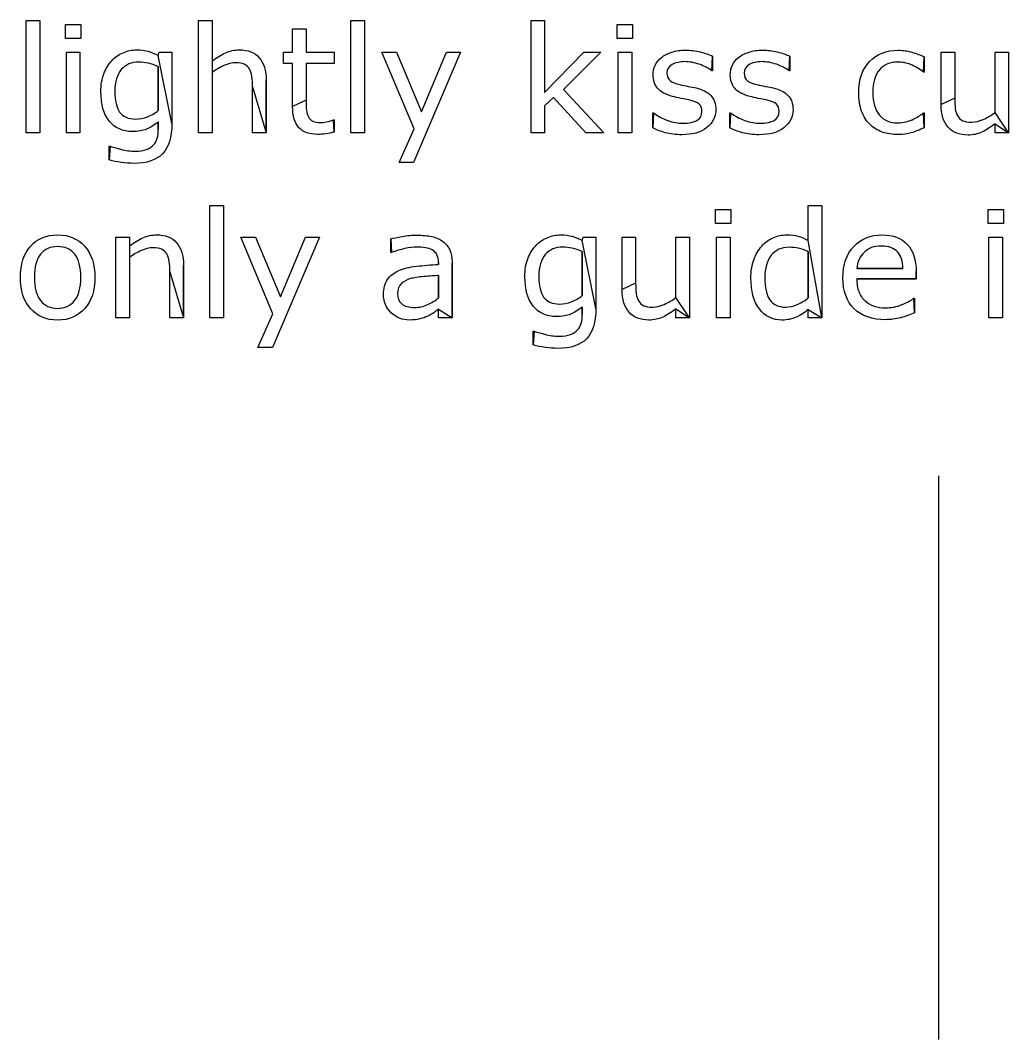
# Model space of a CAD drawing. Extents: x 90 to 629, y 114 to 572.
# Drawn here: x 423.6 to 503.7, y 340.4 to 423 of the extents above; entities that cross this region are included whole.
import ezdxf

# ---------------------------------------------------------------- set-up
doc = ezdxf.new("R2010")
doc.units = 0
doc.layers.add('Layer_1', color=7, linetype='CONTINUOUS')

msp = doc.modelspace()

# ---------------------------------------------------------------- linework, layer by layer
at = {"layer": 'Layer_1', "color": 7}
for points in [[(425.141357, 413.926223), (424.039789, 413.926223), (424.039789, 423.043407), (425.141357, 423.043407), (425.141357, 413.926223), (425.141357, 413.926223)], [(428.469477, 421.566843), (427.227293, 421.566843), (427.227293, 422.709422), (428.469477, 422.709422), (428.469477, 421.566843), (428.469477, 421.566843)], [(439.121837, 418.812935), (439.121837, 413.926223), (438.020277, 413.926223), (438.020277, 423.043407), (439.121837, 423.043407), (439.121837, 419.744575)], [(445.637445, 416.064911), (445.637445, 419.545375), (444.893309, 419.545375), (444.893309, 420.471159), (445.637445, 420.471159), (445.637445, 422.352016), (446.739013, 422.352016), (446.739013, 420.471159), (449.012445, 420.471159), (449.012445, 419.545375), (446.739013, 419.545375), (446.739013, 416.562951)], [(451.461669, 413.926223), (450.360101, 413.926223), (450.360101, 423.043407), (451.461669, 423.043407), (451.461669, 413.926223), (451.461669, 413.926223)], [(470.867917, 413.926223), (469.414789, 413.926223), (466.789789, 416.791455), (466.074949, 416.111767), (466.074949, 413.926223), (464.973381, 413.926223), (464.973381, 423.043407), (466.074949, 423.043407), (466.074949, 417.195751), (469.256589, 420.471143), (470.645261, 420.471143), (467.604245, 417.447703), (470.867917, 413.926223), (470.867917, 413.926223)], [(473.211669, 421.566843), (471.969477, 421.566843), (471.969477, 422.709422), (473.211669, 422.709422), (473.211669, 421.566843), (473.211669, 421.566843)], [(428.399157, 413.926223), (427.297597, 413.926223), (427.297597, 420.471143), (428.399157, 420.471143), (428.399157, 413.926223), (428.399157, 413.926223)], [(434.750685, 420.189879), (434.821005, 420.471127), (435.852253, 420.471127), (435.852253, 414.670343), (435.852293, 414.670359)], [(459.266357, 420.471143), (455.446045, 411.512159), (454.268309, 411.512159), (455.487053, 414.242623), (452.879637, 420.471143), (454.074949, 420.471143), (456.084709, 415.619575), (458.112053, 420.471143), (459.266357, 420.471143), (459.266357, 420.471143)], [(473.141349, 413.926223), (472.039781, 413.926223), (472.039781, 420.471143), (473.141349, 420.471143), (473.141349, 413.926223), (473.141349, 413.926223)], [(479.703893, 420.137159), (479.703893, 418.959423), (479.645333, 418.959423)], [(485.961637, 420.137159), (485.961637, 418.959423), (485.903077, 418.959423)], [(496.860101, 420.078559), (496.860101, 418.853951), (496.801541, 418.853951)], [(498.231197, 416.223095), (498.231197, 420.471143), (499.332757, 420.471143), (499.332757, 416.744575)], [(502.602293, 415.584423), (502.602293, 420.471143), (503.703853, 420.471143), (503.703853, 413.926223), (503.703853, 413.926223)], [(434.750725, 415.725047), (434.750725, 419.293407)], [(443.492917, 413.926223), (442.391357, 413.926223), (442.391357, 417.652783)], [(443.492933, 418.174263), (443.492933, 413.926223), (443.492917, 413.926223)], [(434.750725, 415.725047), (434.750725, 415.725047)], [(479.961741, 415.812935), (479.961669, 415.812935)], [(486.219485, 415.812935), (486.219477, 415.812935)], [(448.953861, 414.975055), (449.012421, 414.975055), (449.012421, 413.984823), (449.012445, 413.984815)], [(474.846429, 414.318799), (474.846429, 415.555127), (474.905069, 415.555127)], [(481.104245, 414.318799), (481.104245, 415.555127), (481.162805, 415.555127)], [(496.801541, 415.549263), (496.860101, 415.549263), (496.860101, 414.336375), (496.860101, 414.336375)], [(434.750685, 414.219175), (434.750685, 414.816831)], [(503.703853, 413.926223), (502.602293, 413.926223), (502.602293, 414.652783)], [(430.778069, 411.728935), (430.778069, 412.853935), (430.836629, 412.853935)], [(440.024165, 398.926223), (438.922605, 398.926223), (438.922605, 408.043407), (440.024165, 408.043407), (440.024165, 398.926223), (440.024165, 398.926223)], [(481.180413, 406.566847), (479.938229, 406.566847), (479.938229, 407.709423), (481.180413, 407.709423), (481.180413, 406.566847), (481.180413, 406.566847)], [(487.461669, 405.207471), (487.461669, 408.043407), (488.563229, 408.043407), (488.563229, 398.926223), (488.563229, 398.926223)], [(503.281981, 406.566847), (502.039789, 406.566847), (502.039789, 407.709423), (503.281981, 407.709423), (503.281981, 406.566847), (503.281981, 406.566847)], [(432.418717, 403.812935), (432.418717, 398.926223), (431.317149, 398.926223), (431.317149, 405.471143), (432.418717, 405.471143), (432.418717, 404.744575)], [(447.828853, 405.471143), (444.008541, 396.512159), (442.830805, 396.512159), (444.049557, 399.242623), (441.442133, 405.471143), (442.637445, 405.471143), (444.647213, 400.619575), (446.674557, 405.471143), (447.828853, 405.471143), (447.828853, 405.471143)], [(453.653069, 404.211383), (453.594509, 404.211383), (453.594509, 405.330527)], [(469.133509, 405.189879), (469.203829, 405.471127), (470.235077, 405.471127), (470.235077, 399.670343), (470.235101, 399.670359)], [(472.356197, 401.223095), (472.356197, 405.471143), (473.457757, 405.471143), (473.457757, 401.744575)], [(476.727293, 400.584423), (476.727293, 405.471143), (477.828853, 405.471143), (477.828853, 398.926223), (477.828853, 398.926223)], [(481.110093, 398.926223), (480.008533, 398.926223), (480.008533, 405.471143), (481.110093, 405.471143), (481.110093, 398.926223), (481.110093, 398.926223)], [(503.211661, 398.926223), (502.110093, 398.926223), (502.110093, 405.471143), (503.211661, 405.471143), (503.211661, 398.926223), (503.211661, 398.926223)], [(469.133541, 400.725047), (469.133541, 404.293407)], [(487.461669, 400.537551), (487.461669, 404.293407)], [(457.479245, 403.250439), (457.479245, 403.420359)], [(458.574981, 403.367631), (458.574981, 398.926231), (458.574949, 398.926223)], [(436.789789, 398.926223), (435.688229, 398.926223), (435.688229, 402.652783)], [(436.789805, 403.174263), (436.789805, 398.926223), (436.789789, 398.926223)], [(491.387445, 402.928175), (495.137445, 402.928175), (495.137445, 402.928175)], [(496.209677, 402.682079), (496.209677, 402.084423), (496.209709, 402.084423)], [(428.469477, 402.195751), (428.469477, 402.195751)], [(429.606197, 402.195751), (429.606197, 402.195751)], [(457.479245, 400.537551), (457.479245, 402.359815)], [(496.209709, 402.084423), (491.387445, 402.084423)], [(457.479245, 400.537551), (457.479245, 400.537551)], [(469.133541, 400.725047), (469.133541, 400.725047)], [(487.461669, 400.537543), (487.461669, 400.537551)], [(496.022213, 400.525831), (496.080773, 400.525831), (496.080773, 399.324655)], [(458.574949, 398.926223), (457.479245, 398.926223), (457.479245, 399.623487)], [(469.133509, 399.219175), (469.133509, 399.816831)], [(477.828853, 398.926223), (476.727293, 398.926223), (476.727293, 399.652783)], [(488.563229, 398.926223), (487.461669, 398.926223), (487.461669, 399.611767)], [(465.160885, 396.728935), (465.160885, 397.853935), (465.219445, 397.853935)]]:
    msp.add_lwpolyline(points, close=True, dxfattribs=at)
for points in [[(430.977253, 419.773863), (431.231157, 420.051207), (431.539749, 420.266049), (431.903029, 420.418391)], [(431.903029, 420.418391), (432.266314, 420.574641), (432.627642, 420.652767), (432.987013, 420.652767)], [(432.987013, 420.652767), (433.365919, 420.652767), (433.682327, 420.613703), (433.936237, 420.535575)], [(433.936237, 420.535575), (434.19405, 420.461356), (434.465533, 420.346124), (434.750685, 420.189879)], [(439.121837, 419.744575), (439.465586, 420.029732), (439.821055, 420.252391), (440.188245, 420.412551)], [(440.188245, 420.412551), (440.555434, 420.572705), (440.932386, 420.652783), (441.319101, 420.652783)], [(441.319101, 420.652783), (442.026135, 420.652783), (442.565199, 420.439892), (442.936293, 420.014111)], [(442.936293, 420.014111), (443.307386, 419.588329), (443.492933, 418.975047), (443.492933, 418.174263)], [(475.039829, 419.393015), (475.153109, 419.631297), (475.323031, 419.844188), (475.549597, 420.031687)], [(475.549597, 420.031687), (475.768349, 420.215281), (476.045693, 420.359812), (476.381629, 420.465279)], [(476.381629, 420.465279), (476.721474, 420.574655), (477.100381, 420.629343), (477.518349, 420.629343)], [(477.518349, 420.629343), (477.908973, 420.629343), (478.303503, 420.580516), (478.701941, 420.482863)], [(478.701941, 420.482863), (479.104282, 420.389108), (479.438266, 420.273873), (479.703893, 420.137159)], [(481.297573, 419.393015), (481.410853, 419.631297), (481.580775, 419.844188), (481.807341, 420.031687)], [(481.807341, 420.031687), (482.026087, 420.215281), (482.303429, 420.359812), (482.639365, 420.465279)], [(482.639365, 420.465279), (482.97921, 420.574655), (483.358117, 420.629343), (483.776085, 420.629343)], [(483.776085, 420.629343), (484.166709, 420.629343), (484.561239, 420.580516), (484.959677, 420.482863)], [(484.959677, 420.482863), (485.362023, 420.389108), (485.69601, 420.273873), (485.961637, 420.137159)], [(492.430413, 419.709423), (493.020258, 420.318799), (493.797602, 420.623487), (494.762445, 420.623487)], [(494.762445, 420.623487), (495.137447, 420.623487), (495.504637, 420.570751), (495.864013, 420.465279)], [(495.864013, 420.465279), (496.227293, 420.359812), (496.559322, 420.230905), (496.860101, 420.078559)], [(430.326861, 418.713311), (430.487015, 419.123465), (430.703813, 419.476983), (430.977253, 419.773863)], [(431.750725, 419.053175), (431.403071, 418.646924), (431.229245, 418.057079), (431.229245, 417.283639)], [(433.180413, 419.662551), (432.574946, 419.662551), (432.098383, 419.459425), (431.750725, 419.053175)], [(433.930413, 419.574655), (433.680413, 419.633252), (433.430413, 419.662551), (433.180413, 419.662551)], [(434.750725, 419.293407), (434.457759, 419.426217), (434.184322, 419.519967), (433.930413, 419.574655)], [(440.065197, 419.381295), (439.737074, 419.232857), (439.422621, 419.043404), (439.121837, 418.812935)], [(441.008557, 419.603951), (440.707778, 419.603951), (440.393325, 419.529732), (440.065197, 419.381295)], [(441.723397, 419.480903), (441.539807, 419.562935), (441.301527, 419.603951), (441.008557, 419.603951)], [(442.145277, 419.117623), (442.047618, 419.281687), (441.906991, 419.40278), (441.723397, 419.480903)], [(442.338637, 418.496535), (442.30349, 418.762156), (442.239037, 418.969185), (442.145277, 419.117623)], [(474.875765, 418.631295), (474.875765, 418.900825), (474.930453, 419.154732), (475.039829, 419.393015)], [(476.416813, 419.463327), (476.139469, 419.310985), (476.000797, 419.082471), (476.000797, 418.777783)], [(477.436349, 419.697703), (477.034002, 419.697703), (476.694157, 419.619577), (476.416813, 419.463327)], [(478.619941, 419.480903), (478.217599, 419.625436), (477.823069, 419.697703), (477.436349, 419.697703)], [(479.645333, 418.959423), (479.364079, 419.166452), (479.022282, 419.340279), (478.619941, 419.480903)], [(481.133509, 418.631295), (481.133509, 418.900825), (481.188197, 419.154732), (481.297573, 419.393015)], [(482.674565, 419.463327), (482.397221, 419.310985), (482.258549, 419.082471), (482.258549, 418.777783)], [(483.694093, 419.697703), (483.291751, 419.697703), (482.951909, 419.619577), (482.674565, 419.463327)], [(484.877693, 419.480903), (484.475346, 419.625436), (484.080813, 419.697703), (483.694093, 419.697703)], [(485.903077, 418.959423), (485.621829, 419.166452), (485.280034, 419.340279), (484.877693, 419.480903)], [(491.551509, 417.189895), (491.551509, 418.260204), (491.844477, 419.100047), (492.430413, 419.709423)], [(493.233181, 419.035591), (492.873805, 418.617623), (492.694117, 418.002391), (492.694117, 417.189895)], [(494.715605, 419.668407), (494.090602, 419.668407), (493.596461, 419.457468), (493.233181, 419.035591)], [(495.758573, 419.457471), (495.403106, 419.598095), (495.05545, 419.668407), (494.715605, 419.668407)], [(496.801541, 418.853951), (496.465605, 419.115673), (496.117949, 419.316847), (495.758573, 419.457471)], [(430.092485, 417.260191), (430.092485, 417.822687), (430.17061, 418.30706), (430.326861, 418.713311)], [(442.391357, 417.652783), (442.391357, 417.953561), (442.373783, 418.234812), (442.338637, 418.496535)], [(475.233189, 417.541455), (474.994906, 417.838329), (474.875765, 418.201609), (474.875765, 418.631295)], [(476.000797, 418.777783), (476.000797, 418.508252), (476.084783, 418.305127), (476.252757, 418.168407)], [(481.490933, 417.541455), (481.25265, 417.838329), (481.133509, 418.201609), (481.133509, 418.631295)], [(482.258549, 418.777783), (482.258549, 418.508252), (482.342533, 418.305127), (482.510501, 418.168407)], [(476.457797, 416.873487), (475.883578, 417.025828), (475.475375, 417.248484), (475.233189, 417.541455)], [(476.252757, 418.168407), (476.416815, 418.031687), (476.682439, 417.920359), (477.049629, 417.834423)], [(477.049629, 417.834423), (477.252754, 417.787543), (477.479317, 417.740668), (477.729317, 417.693799)], [(477.729317, 417.693799), (477.983221, 417.646919), (478.194157, 417.603951), (478.362125, 417.564895)], [(478.362125, 417.564895), (478.873847, 417.447705), (479.268381, 417.246532), (479.545725, 416.961375)], [(482.715541, 416.873487), (482.141322, 417.025828), (481.733119, 417.248484), (481.490933, 417.541455)], [(482.510501, 418.168407), (482.674565, 418.031687), (482.940191, 417.920359), (483.307381, 417.834423)], [(483.307381, 417.834423), (483.510501, 417.787543), (483.737061, 417.740668), (483.987061, 417.693799)], [(483.987061, 417.693799), (484.24097, 417.646919), (484.451909, 417.603951), (484.619877, 417.564895)], [(484.619877, 417.564895), (485.131594, 417.447705), (485.526125, 417.246532), (485.803469, 416.961375)], [(430.778029, 414.869559), (430.320999, 415.435969), (430.092485, 416.232847), (430.092485, 417.260191)], [(431.229245, 417.283639), (431.229245, 416.549265), (431.358151, 415.992625), (431.615965, 415.613719)], [(446.739013, 416.562951), (446.739013, 416.219201), (446.746826, 415.949671), (446.762453, 415.754359)], [(477.143349, 416.721143), (476.893349, 416.768023), (476.664831, 416.818804), (476.457797, 416.873487)], [(477.758581, 416.598095), (477.60233, 416.633241), (477.397253, 416.674257), (477.143349, 416.721143)], [(478.614053, 416.258247), (478.465615, 416.391063), (478.180458, 416.504345), (477.758581, 416.598095)], [(479.545725, 416.961375), (479.823069, 416.672313), (479.961741, 416.2895), (479.961741, 415.812935)], [(483.401085, 416.721143), (483.151085, 416.768023), (482.92257, 416.818804), (482.715541, 416.873487)], [(484.016325, 416.598095), (483.860074, 416.633241), (483.654994, 416.674257), (483.401085, 416.721143)], [(484.871789, 416.258247), (484.723351, 416.391063), (484.438197, 416.504345), (484.016325, 416.598095)], [(485.803469, 416.961375), (486.080813, 416.672313), (486.219485, 416.2895), (486.219485, 415.812935)], [(491.785885, 415.684031), (491.629634, 416.113716), (491.551509, 416.615671), (491.551509, 417.189895)], [(492.694117, 417.189895), (492.694117, 416.400828), (492.869898, 415.793404), (493.221461, 415.367623)], [(499.332757, 416.744575), (499.332757, 416.412548), (499.348383, 416.127393), (499.379637, 415.889111)], [(433.860101, 415.226999), (434.184319, 415.352001), (434.481194, 415.518017), (434.750725, 415.725047)], [(446.158933, 414.336391), (445.811274, 414.695767), (445.637445, 415.27194), (445.637445, 416.064911)], [(446.762453, 415.754359), (446.778079, 415.562951), (446.832767, 415.383263), (446.926517, 415.215295)], [(478.836709, 415.672311), (478.836709, 415.930124), (478.76249, 416.125436), (478.614053, 416.258247)], [(479.961669, 415.812935), (479.961669, 415.215281), (479.713621, 414.725047), (479.217525, 414.342231)], [(485.094445, 415.672311), (485.094445, 415.930124), (485.020226, 416.125436), (484.871789, 416.258247)], [(486.219477, 415.812935), (486.219477, 415.215281), (485.971431, 414.725047), (485.475341, 414.342231)], [(498.805413, 414.371535), (498.422602, 414.793407), (498.231197, 415.410593), (498.231197, 416.223095)], [(499.379637, 415.889111), (499.41089, 415.654737), (499.477295, 415.453564), (499.578853, 415.285591)], [(431.615965, 415.613719), (431.873778, 415.234812), (432.301511, 415.045359), (432.899165, 415.045359)], [(432.899165, 415.045359), (433.219479, 415.045359), (433.539791, 415.105905), (433.860101, 415.226999)], [(446.926517, 415.215295), (447.012453, 415.059044), (447.129639, 414.943809), (447.278077, 414.869591)], [(448.531989, 414.840287), (448.727301, 414.894975), (448.867925, 414.939897), (448.953861, 414.975055)], [(474.905069, 415.555127), (475.252722, 415.293409), (475.639439, 415.084425), (476.065221, 414.928175)], [(476.065221, 414.928175), (476.491002, 414.775828), (476.899205, 414.699655), (477.289829, 414.699655)], [(477.289829, 414.699655), (477.774207, 414.699655), (478.153114, 414.77778), (478.426549, 414.934031)], [(478.426549, 414.934031), (478.699989, 415.090281), (478.836709, 415.336375), (478.836709, 415.672311)], [(481.162805, 415.555127), (481.510463, 415.293409), (481.897183, 415.084425), (482.322965, 414.928175)], [(482.322965, 414.928175), (482.748746, 414.775828), (483.156949, 414.699655), (483.547573, 414.699655)], [(483.547573, 414.699655), (484.031946, 414.699655), (484.410853, 414.77778), (484.684293, 414.934031)], [(484.684293, 414.934031), (484.957727, 415.090281), (485.094445, 415.336375), (485.094445, 415.672311)], [(492.447997, 414.617623), (492.162839, 414.898876), (491.942135, 415.254345), (491.785885, 415.684031)], [(493.221461, 415.367623), (493.576933, 414.945751), (494.074981, 414.734815), (494.715605, 414.734815)], [(495.395293, 414.822703), (495.625762, 414.881295), (495.832794, 414.957468), (496.016389, 415.051223)], [(496.016389, 415.051223), (496.176543, 415.133249), (496.326933, 415.219185), (496.467557, 415.309031)], [(496.467557, 415.309031), (496.608181, 415.40278), (496.719509, 415.482857), (496.801541, 415.549263)], [(499.578853, 415.285591), (499.684319, 415.113719), (499.821039, 414.988719), (499.989013, 414.910591)], [(499.989013, 414.910591), (500.156981, 414.832468), (500.401119, 414.793407), (500.721429, 414.793407)], [(500.721429, 414.793407), (501.006586, 414.793407), (501.317133, 414.867625), (501.653069, 415.016063)], [(501.653069, 415.016063), (501.992914, 415.1645), (502.309322, 415.353953), (502.602293, 415.584423)], [(432.641317, 414.025815), (431.860063, 414.025815), (431.238967, 414.307063), (430.778029, 414.869559)], [(433.795613, 414.219175), (433.494829, 414.090268), (433.110063, 414.025815), (432.641317, 414.025815)], [(434.750685, 414.816831), (434.418658, 414.551204), (434.100301, 414.351985), (433.795613, 414.219175)], [(434.662797, 413.498471), (434.721389, 413.713313), (434.750685, 413.953548), (434.750685, 414.219175)], [(435.852293, 414.670359), (435.852293, 413.560983), (435.600338, 412.746529), (435.096429, 412.226999)], [(447.682373, 413.797327), (447.014399, 413.797327), (446.506586, 413.977015), (446.158933, 414.336391)], [(447.278077, 414.869591), (447.430423, 414.799281), (447.660893, 414.764127), (447.969485, 414.764127)], [(447.969485, 414.764127), (448.149175, 414.764127), (448.336677, 414.789513), (448.531989, 414.840287)], [(475.860101, 413.937935), (475.457759, 414.055124), (475.119869, 414.182079), (474.846429, 414.318799)], [(479.217525, 414.342231), (478.725338, 413.95942), (478.051511, 413.768015), (477.196045, 413.768015)], [(482.117917, 413.937935), (481.71557, 414.055124), (481.377679, 414.182079), (481.104245, 414.318799)], [(485.475341, 414.342231), (484.983149, 413.95942), (484.309319, 413.768015), (483.453853, 413.768015)], [(493.461669, 413.984815), (493.067135, 414.125439), (492.729245, 414.336375), (492.447997, 414.617623)], [(494.715605, 414.734815), (494.938261, 414.734815), (495.164823, 414.764111), (495.395293, 414.822703)], [(496.860101, 414.336375), (496.492917, 414.160593), (496.143309, 414.023876), (495.811277, 413.926223)], [(500.410885, 413.744575), (499.723386, 413.744575), (499.188229, 413.953561), (498.805413, 414.371535)], [(502.602293, 414.652783), (502.231199, 414.359812), (501.87573, 414.135201), (501.535885, 413.978951)], [(434.369829, 412.947687), (434.506549, 413.100033), (434.604205, 413.283628), (434.662797, 413.498471)], [(448.332757, 413.850047), (448.09057, 413.8149), (447.873775, 413.797327), (447.682373, 413.797327)], [(449.012445, 413.984815), (448.805415, 413.930127), (448.578853, 413.885204), (448.332757, 413.850047)], [(477.196045, 413.768015), (476.711666, 413.768015), (476.266351, 413.824655), (475.860101, 413.937935)], [(483.453853, 413.768015), (482.969479, 413.768015), (482.524167, 413.824655), (482.117917, 413.937935)], [(494.762445, 413.779735), (494.289789, 413.779735), (493.856197, 413.848095), (493.461669, 413.984815)], [(495.811277, 413.926223), (495.483149, 413.828564), (495.133538, 413.779735), (494.762445, 413.779735)], [(501.535885, 413.978951), (501.196039, 413.8227), (500.821039, 413.744575), (500.410885, 413.744575)], [(430.836629, 412.853935), (431.016314, 412.783625), (431.301469, 412.697689), (431.692093, 412.596127)], [(431.692093, 412.596127), (432.082717, 412.490655), (432.473343, 412.437919), (432.863973, 412.437919)], [(432.863973, 412.437919), (433.23897, 412.437919), (433.549517, 412.482841), (433.795613, 412.572687)], [(433.795613, 412.572687), (434.041703, 412.662532), (434.233109, 412.787532), (434.369829, 412.947687)], [(431.750725, 411.523863), (431.422602, 411.570743), (431.098383, 411.6391), (430.778069, 411.728935)], [(435.096429, 412.226999), (434.592525, 411.707468), (433.817135, 411.447703), (432.770261, 411.447703)], [(432.770261, 411.447703), (432.422602, 411.447703), (432.082757, 411.473089), (431.750725, 411.523863)], [(424.379637, 404.721143), (424.926511, 405.342236), (425.662839, 405.652783), (426.588621, 405.652783)], [(426.588621, 405.652783), (427.506589, 405.652783), (428.23901, 405.342236), (428.785885, 404.721143)], [(432.418717, 404.744575), (432.762466, 405.029732), (433.117933, 405.252391), (433.485117, 405.412551)], [(433.485117, 405.412551), (433.852306, 405.572705), (434.229261, 405.652783), (434.615981, 405.652783)], [(434.615981, 405.652783), (435.32301, 405.652783), (435.862071, 405.439892), (436.233165, 405.014111)], [(436.233165, 405.014111), (436.604258, 404.588329), (436.789805, 403.975047), (436.789805, 403.174263)], [(453.594509, 405.330527), (453.809351, 405.389119), (454.119898, 405.453572), (454.526149, 405.523887)], [(454.526149, 405.523887), (454.932399, 405.594196), (455.332791, 405.629351), (455.727325, 405.629351)], [(455.727325, 405.629351), (456.188263, 405.629351), (456.588653, 405.590289), (456.928493, 405.512167)], [(456.928493, 405.512167), (457.272242, 405.437948), (457.569117, 405.309041), (457.819117, 405.125447)], [(457.819117, 405.125447), (458.065213, 404.945756), (458.252714, 404.713335), (458.381621, 404.428183)], [(465.360069, 404.773863), (465.613978, 405.051207), (465.922573, 405.266049), (466.285853, 405.418391)], [(466.285853, 405.418391), (466.649133, 405.574641), (467.010461, 405.652767), (467.369837, 405.652767)], [(467.369837, 405.652767), (467.748743, 405.652767), (468.065149, 405.613703), (468.319053, 405.535575)], [(468.319053, 405.535575), (468.576866, 405.461356), (468.848351, 405.346124), (469.133509, 405.189879)], [(483.682373, 404.738719), (483.947994, 405.035593), (484.256586, 405.262156), (484.608149, 405.418407)], [(484.608149, 405.418407), (484.963621, 405.574657), (485.330807, 405.652783), (485.709709, 405.652783)], [(485.709709, 405.652783), (486.053463, 405.652783), (486.358151, 405.615673), (486.623773, 405.541455)], [(486.623773, 405.541455), (486.889399, 405.47114), (487.168698, 405.359812), (487.461669, 405.207471)], [(491.141325, 404.709423), (491.727261, 405.338329), (492.496791, 405.652783), (493.449917, 405.652783)], [(493.449917, 405.652783), (494.332727, 405.652783), (495.012415, 405.394969), (495.488981, 404.879343)], [(423.565181, 402.195751), (423.565181, 403.262156), (423.836666, 404.103953), (424.379637, 404.721143)], [(426.588621, 404.703559), (425.990962, 404.703559), (425.526117, 404.496529), (425.194085, 404.082471)], [(427.971429, 404.082471), (427.639397, 404.496529), (427.178461, 404.703559), (426.588621, 404.703559)], [(428.785885, 404.721143), (429.332759, 404.103953), (429.606197, 403.262156), (429.606197, 402.195751)], [(433.362069, 404.381295), (433.033946, 404.232857), (432.719495, 404.043404), (432.418717, 403.812935)], [(434.305429, 404.603951), (434.00465, 404.603951), (433.690197, 404.529732), (433.362069, 404.381295)], [(435.020277, 404.480903), (434.836682, 404.562935), (434.598399, 404.603951), (434.305429, 404.603951)], [(435.442149, 404.117623), (435.344495, 404.281687), (435.203871, 404.40278), (435.020277, 404.480903)], [(454.754637, 404.539511), (454.399165, 404.465292), (454.031975, 404.355916), (453.653069, 404.211383)], [(455.721429, 404.656695), (455.432367, 404.656695), (455.110103, 404.617633), (454.754637, 404.539511)], [(456.406981, 404.609815), (456.188229, 404.641068), (455.959711, 404.656695), (455.721429, 404.656695)], [(456.969477, 404.428175), (456.813226, 404.518015), (456.625727, 404.578561), (456.406981, 404.609815)], [(457.344477, 404.041455), (457.258541, 404.205519), (457.133541, 404.334425), (456.969477, 404.428175)], [(458.381621, 404.428183), (458.510527, 404.143025), (458.574981, 403.789508), (458.574981, 403.367631)], [(464.709677, 403.713311), (464.869837, 404.123465), (465.086634, 404.476983), (465.360069, 404.773863)], [(467.563229, 404.662551), (466.957762, 404.662551), (466.481199, 404.459425), (466.133541, 404.053175)], [(468.313229, 404.574655), (468.063229, 404.633252), (467.813229, 404.662551), (467.563229, 404.662551)], [(469.133541, 404.293407), (468.84057, 404.426217), (468.567133, 404.519967), (468.313229, 404.574655)], [(483.037837, 403.631295), (483.197991, 404.064889), (483.412837, 404.434031), (483.682373, 404.738719)], [(485.897213, 404.644959), (485.280023, 404.644959), (484.799554, 404.430116), (484.455805, 404.000431)], [(486.664789, 404.568799), (486.430415, 404.619572), (486.174557, 404.644959), (485.897213, 404.644959)], [(487.461669, 404.293407), (487.164794, 404.426217), (486.899167, 404.518015), (486.664789, 404.568799)], [(490.268277, 402.160591), (490.268277, 403.230905), (490.559293, 404.080516), (491.141325, 404.709423)], [(491.979245, 404.223095), (491.631586, 403.875436), (491.434319, 403.443796), (491.387445, 402.928175)], [(493.391357, 404.744575), (492.801511, 404.744575), (492.330807, 404.570748), (491.979245, 404.223095)], [(494.697997, 404.269967), (494.412839, 404.586372), (493.977293, 404.744575), (493.391357, 404.744575)], [(495.137445, 402.928175), (495.133711, 403.506297), (494.987229, 403.953561), (494.697997, 404.269967)], [(495.488981, 404.879343), (495.969445, 404.363716), (496.209677, 403.631295), (496.209677, 402.682079)], [(425.194085, 404.082471), (424.865962, 403.672311), (424.701901, 403.043404), (424.701901, 402.195751)], [(428.469477, 402.195751), (428.469477, 403.043404), (428.303461, 403.672311), (427.971429, 404.082471)], [(435.635509, 403.496535), (435.600362, 403.762156), (435.535909, 403.969185), (435.442149, 404.117623)], [(435.688229, 402.652783), (435.688229, 402.953561), (435.670655, 403.234812), (435.635509, 403.496535)], [(457.479245, 403.420359), (457.479245, 403.670359), (457.434322, 403.877391), (457.344477, 404.041455)], [(464.475309, 402.260191), (464.475309, 402.822687), (464.553431, 403.30706), (464.709677, 403.713311)], [(466.133541, 404.053175), (465.785882, 403.646924), (465.612053, 403.057079), (465.612053, 402.283639)], [(482.803461, 402.148879), (482.803461, 402.703561), (482.881586, 403.1977), (483.037837, 403.631295)], [(484.455805, 404.000431), (484.112055, 403.57074), (483.940181, 402.961364), (483.940181, 402.172303)], [(453.330805, 402.025831), (453.545647, 402.334423), (453.850335, 402.576609), (454.244869, 402.752391)], [(454.244869, 402.752391), (454.643306, 402.928172), (455.121821, 403.047313), (455.680413, 403.109815)], [(455.680413, 403.109815), (456.23901, 403.172311), (456.838621, 403.219185), (457.479245, 403.250439)], [(424.379637, 399.670359), (423.836666, 400.287548), (423.565181, 401.129345), (423.565181, 402.195751)], [(424.701901, 402.195751), (424.701901, 401.375436), (424.867917, 400.752388), (425.199949, 400.326607)], [(427.965573, 400.320751), (428.301509, 400.742623), (428.469477, 401.367623), (428.469477, 402.195751)], [(429.606197, 402.195751), (429.606197, 401.129345), (429.332759, 400.287548), (428.785885, 399.670359)], [(453.014397, 400.824655), (453.014397, 401.320751), (453.119866, 401.721143), (453.330805, 402.025831)], [(454.444085, 401.680127), (454.248773, 401.492628), (454.151117, 401.232863), (454.151117, 400.900831)], [(455.211669, 402.101999), (454.895258, 402.012153), (454.639397, 401.871529), (454.444085, 401.680127)], [(456.289789, 402.271919), (455.836663, 402.232879), (455.47729, 402.176239), (455.211669, 402.101999)], [(457.479245, 402.359815), (457.143309, 402.340295), (456.746823, 402.310996), (456.289789, 402.271919)], [(465.160853, 399.869559), (464.703823, 400.435969), (464.475309, 401.232847), (464.475309, 402.260191)], [(465.612053, 402.283639), (465.612053, 401.549265), (465.740959, 400.992625), (465.998773, 400.613719)], [(473.457757, 401.744575), (473.457757, 401.412548), (473.473383, 401.127393), (473.504637, 400.889111)], [(483.489013, 399.646919), (483.031978, 400.248481), (482.803461, 401.082468), (482.803461, 402.148879)], [(483.940181, 402.172303), (483.940181, 401.394959), (484.072994, 400.803161), (484.338621, 400.396911)], [(491.182341, 399.652783), (490.572965, 400.242628), (490.268277, 401.078564), (490.268277, 402.160591)], [(491.387445, 402.084423), (491.387445, 401.682076), (491.447991, 401.330513), (491.569085, 401.029735)], [(454.151117, 400.900831), (454.151117, 400.525828), (454.264399, 400.242625), (454.490965, 400.051223)], [(472.930413, 399.371535), (472.547602, 399.793407), (472.356197, 400.410593), (472.356197, 401.223095)], [(473.504637, 400.889111), (473.53589, 400.654737), (473.602295, 400.453564), (473.703853, 400.285591)], [(491.569085, 401.029735), (491.690178, 400.73286), (491.856194, 400.488719), (492.067133, 400.297311)], [(425.199949, 400.326607), (425.531981, 399.904735), (425.994871, 399.693799), (426.588621, 399.693799)], [(426.588621, 399.693799), (427.174557, 399.693799), (427.633541, 399.902783), (427.965573, 400.320751)], [(453.629637, 399.330519), (453.219477, 399.721143), (453.014397, 400.219188), (453.014397, 400.824655)], [(454.490965, 400.051223), (454.717525, 399.863719), (455.063226, 399.769967), (455.528069, 399.769967)], [(456.588621, 399.992623), (456.90893, 400.144969), (457.205805, 400.326612), (457.479245, 400.537551)], [(465.998773, 400.613719), (466.256586, 400.234812), (466.684322, 400.045359), (467.281981, 400.045359)], [(467.281981, 400.045359), (467.60229, 400.045359), (467.922602, 400.105905), (468.242917, 400.226999)], [(468.242917, 400.226999), (468.567135, 400.352001), (468.86401, 400.518017), (469.133541, 400.725047)], [(473.703853, 400.285591), (473.809319, 400.113719), (473.946039, 399.988719), (474.114013, 399.910591)], [(474.846429, 399.793407), (475.131586, 399.793407), (475.442133, 399.867625), (475.778069, 400.016063)], [(475.778069, 400.016063), (476.117914, 400.1645), (476.434322, 400.353953), (476.727293, 400.584423)], [(484.338621, 400.396911), (484.604242, 399.994569), (485.030023, 399.793399), (485.615965, 399.793399)], [(486.565181, 399.998479), (486.885495, 400.139103), (487.184325, 400.318791), (487.461669, 400.537543)], [(492.067133, 400.297311), (492.270258, 400.109812), (492.510493, 399.969188), (492.787837, 399.875439)], [(495.055413, 399.998487), (495.508538, 400.178172), (495.830805, 400.353953), (496.022213, 400.525831)], [(426.588621, 398.744575), (425.662839, 398.744575), (424.926511, 399.053169), (424.379637, 399.670359)], [(428.785885, 399.670359), (428.23901, 399.053169), (427.506589, 398.744575), (426.588621, 398.744575)], [(455.129637, 398.744575), (454.539791, 398.744575), (454.039791, 398.939889), (453.629637, 399.330519)], [(455.528069, 399.769967), (455.914789, 399.769967), (456.268306, 399.844185), (456.588621, 399.992623)], [(457.080805, 399.342231), (456.916741, 399.225047), (456.756586, 399.131297), (456.600341, 399.060983)], [(457.479245, 399.623487), (457.381586, 399.557081), (457.248773, 399.463329), (457.080805, 399.342231)], [(467.024133, 399.025815), (466.242885, 399.025815), (465.621791, 399.307063), (465.160853, 399.869559)], [(468.178429, 399.219175), (467.87765, 399.090268), (467.492885, 399.025815), (467.024133, 399.025815)], [(469.133509, 399.816831), (468.801477, 399.551204), (468.483117, 399.351985), (468.178429, 399.219175)], [(469.045621, 398.498471), (469.104213, 398.713313), (469.133509, 398.953548), (469.133509, 399.219175)], [(470.235101, 399.670359), (470.235101, 398.560983), (469.983149, 397.746529), (469.479245, 397.226999)], [(474.535885, 398.744575), (473.848386, 398.744575), (473.313229, 398.953561), (472.930413, 399.371535)], [(474.114013, 399.910591), (474.281981, 399.832468), (474.526119, 399.793407), (474.846429, 399.793407)], [(476.727293, 399.652783), (476.356199, 399.359812), (476.00073, 399.135201), (475.660885, 398.978951)], [(485.352293, 398.744575), (484.571039, 398.744575), (483.949946, 399.045356), (483.489013, 399.646919)], [(485.615965, 399.793399), (485.928461, 399.793399), (486.244866, 399.861759), (486.565181, 399.998479)], [(487.461669, 399.611767), (487.145258, 399.338327), (486.815178, 399.125436), (486.471429, 398.973095)], [(493.725309, 398.773879), (492.639367, 398.773879), (491.791711, 399.066847), (491.182341, 399.652783)], [(492.787837, 399.875439), (493.069085, 399.781689), (493.377679, 399.734815), (493.713621, 399.734815)], [(493.713621, 399.734815), (494.158933, 399.734815), (494.606197, 399.822705), (495.055413, 399.998487)], [(496.080773, 399.324655), (495.709679, 399.168404), (495.330773, 399.037545), (494.944053, 398.932079)], [(455.967525, 398.838327), (455.729242, 398.775825), (455.449946, 398.744575), (455.129637, 398.744575)], [(456.600341, 399.060983), (456.416746, 398.971143), (456.205807, 398.896924), (455.967525, 398.838327)], [(468.752653, 397.947687), (468.889367, 398.100033), (468.987023, 398.283628), (469.045621, 398.498471)], [(475.660885, 398.978951), (475.321039, 398.8227), (474.946039, 398.744575), (474.535885, 398.744575)], [(486.471429, 398.973095), (486.127679, 398.820748), (485.754634, 398.744575), (485.352293, 398.744575)], [(494.944053, 398.932079), (494.557338, 398.826612), (494.15109, 398.773879), (493.725309, 398.773879)], [(465.219445, 397.853935), (465.399135, 397.783625), (465.684293, 397.697689), (466.074917, 397.596127)], [(466.074917, 397.596127), (466.465541, 397.490655), (466.856165, 397.437919), (467.246789, 397.437919)], [(467.246789, 397.437919), (467.621791, 397.437919), (467.932338, 397.482841), (468.178429, 397.572687)], [(468.178429, 397.572687), (468.424525, 397.662532), (468.615933, 397.787532), (468.752653, 397.947687)], [(466.133541, 396.523863), (465.805418, 396.570743), (465.481199, 396.6391), (465.160885, 396.728935)], [(469.479245, 397.226999), (468.975335, 396.707468), (468.199943, 396.447703), (467.153069, 396.447703)], [(467.153069, 396.447703), (466.805415, 396.447703), (466.465573, 396.473089), (466.133541, 396.523863)], [(498.037136, 340.398711), (498.037136, 386.124119), (498.037136, 386.124119), (498.037136, 386.124119)]]:
    msp.add_open_spline(points, degree=3, dxfattribs=at)

doc.saveas('drawing.dxf')
